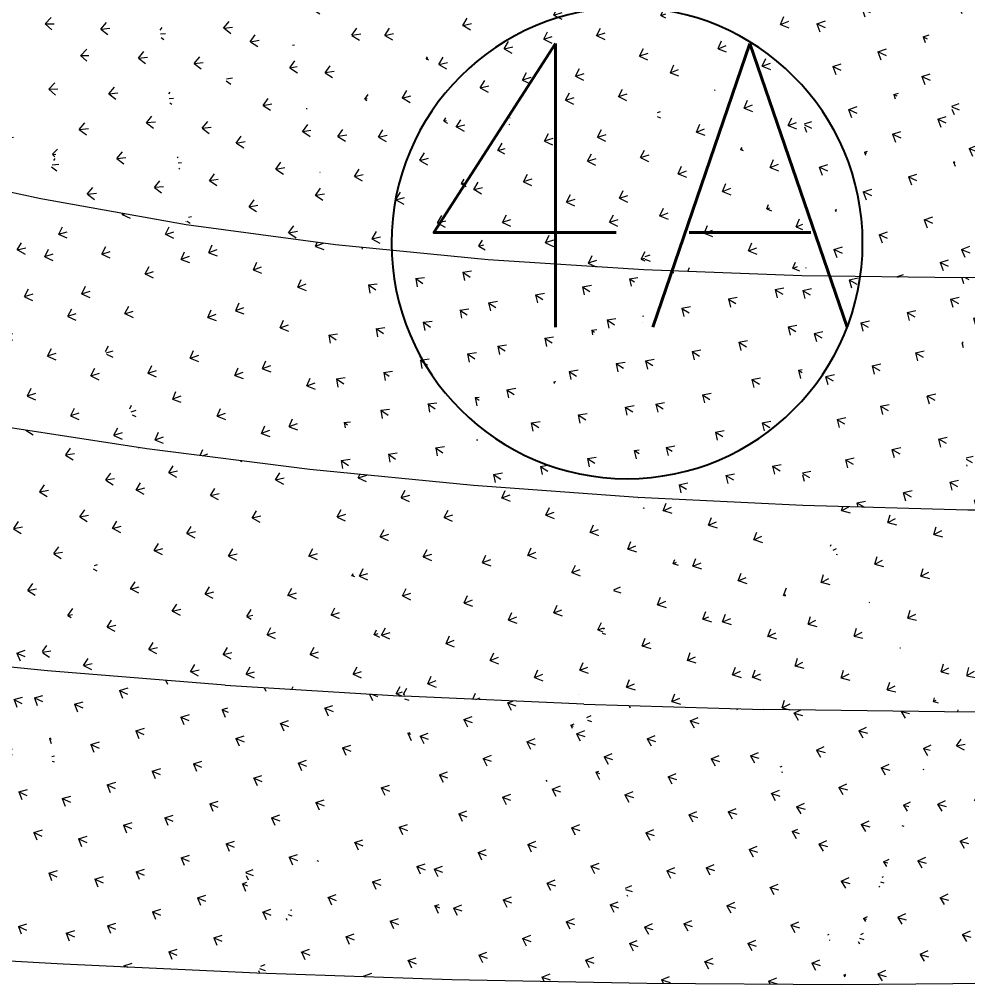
# Model space of a CAD drawing. Header units: millimetres. Extents: x 15878 to 679837, y -72324 to 391440.
# Drawn here: x 55089 to 60122, y -23688 to -18568 of the extents above; entities that cross this region are included whole.
import ezdxf

# ---------------------------------------------------------------- set-up
doc = ezdxf.new("R2010")
doc.units = ezdxf.units.MM
for name, color, linetype, lineweight in [('A-ANNO-NOTE', 131, 'Continuous', 25), ('A-FLOR', 192, 'Continuous', 5), ('A-FLOR-PATT', 8, 'Continuous', 5)]:
    doc.layers.add(name, color=color, linetype=linetype, lineweight=lineweight)
doc.styles.add('RomanS', font='romans__.ttf', dxfattribs={"height": 1504.746835})

# ---------------------------------------------------------------- blocks, each defined once
blk = doc.blocks.new('DLN_Generic Grid Head - Scale-1_500-2074307-1_F')
at = {"layer": 'A-ANNO-NOTE'}
for start, end in [(360, 180), (180, 360)]:
    blk.add_arc((0, 2.5), 2.5, start, end, dxfattribs=at)

msp = doc.modelspace()

# ---------------------------------------------------------------- hatches: boundary and pattern name
at = {"layer": 'A-FLOR-PATT'}
h = msp.add_hatch(dxfattribs=at)
h.set_pattern_fill('FP_549', color=256, style=0, pattern_type=2)
h.set_pattern_definition([(2.084, (-9545.88, 38426.1), (169.45507, 179.4879), [47.51, -310.832]), (318.577, (-9545.88, 38426.1), (169.45245, 179.4904), [47.173, -204.416]), (46.647, (-9545.88, 38426.1), (-188.6505, 166.4566), [46.283, -200.559])])
h.paths.add_polyline_path([(55203.8, -19520.5), (55089.2, -17692.9), (54445.1, -19357.5), (55089.2, -19495.9)], flags=0)
h = msp.add_hatch(dxfattribs=at)
h.set_pattern_fill('FP_586', color=256, style=0, pattern_type=2)
h.set_pattern_definition([(1.575, (-9625.84, 38001.2), (169.02693, 177.873), [47.38, -309.983]), (318.237, (-9625.84, 38001.2), (169.02776, 177.8721), [47.308, -205.002]), (46.461, (-9625.84, 38001.2), (-188.2014, 168.0497), [46.008, -199.367])])
h.paths.add_polyline_path([(55203.8, -19520.5), (55740.5, -17912.3), (55089.2, -17692.9), (55193.6, -19357.5)], flags=0)
h = msp.add_hatch(dxfattribs=at)
h.set_pattern_fill('FP_541', color=256, style=0, pattern_type=2)
h.set_pattern_definition([(5.744, (-12705.8, 34220.64), (156.86222, 189.33503), [47.469, -310.565]), (322.406, (-12705.8, 34220.64), (156.86445, 189.3333), [47.179, -204.441]), (50.358, (-12705.8, 34220.64), (-199.3717, 153.5037), [46.101, -199.772])])
h.paths.add_polyline_path([(55975.4, -19657.3), (55740.5, -17912.3), (55203.8, -19520.5), (55740.5, -19615.6)], flags=0)
h = msp.add_hatch(dxfattribs=at)
h.set_pattern_fill('FP_587', color=256, style=0, pattern_type=2)
h.set_pattern_definition([(5.268, (-12712.5, 33804.34), (156.55766, 187.7985), [47.342, -309.732]), (322.084, (-12712.5, 33804.34), (156.5567, 187.79906), [47.298, -204.959]), (50.184, (-12712.5, 33804.34), (-199.00806, 155.0136), [45.843, -198.653])])
h.paths.add_polyline_path([(55975.4, -19657.3), (56407.1, -18097.3), (55740.5, -17912.3), (55965.9, -19586.3)], flags=0)
h = msp.add_hatch(dxfattribs=at)
h.set_pattern_fill('FP_542', color=256, style=0, pattern_type=2)
h.set_pattern_definition([(9.789, (-15914.1, 29492.9), (142.25246, 199.30356), [47.417, -310.227]), (326.618, (-15914.1, 29492.9), (142.2525, 199.3041), [47.196, -204.516]), (54.482, (-15914.1, 29492.9), (-210.1831, 138.4987), [45.912, -198.951])])
h.paths.add_polyline_path([(56767.2, -19764.3), (56407.1, -18097.3), (55975.4, -19657.3), (56469.9, -19724.1)], flags=0)
h = msp.add_hatch(dxfattribs=at)
h.set_pattern_fill('FP_585', color=256, style=0, pattern_type=2)
h.set_pattern_definition([(9.418, (-15864.91, 29145.53), (142.09602, 198.08808), [47.314, -309.55]), (326.362, (-15864.91, 29145.53), (142.0984, 198.0862), [47.284, -204.899]), (54.346, (-15864.91, 29145.53), (-209.9564, 139.6948), [45.709, -198.074])])
h.paths.add_polyline_path([(56767.2, -19764.3), (57097, -18238.8), (56407.1, -18097.3), (56744.1, -19657.3)], flags=0)
h = msp.add_hatch(dxfattribs=at)
h.set_pattern_fill('FP_544', color=256, style=0, pattern_type=2)
h.set_pattern_definition([(13.799, (-18862.84, 24662.8), (127.05917, 208.2244), [47.355, -309.819]), (330.763, (-18862.84, 24662.8), (127.0584, 208.2252), [47.231, -204.666]), (58.609, (-18862.84, 24662.8), (-219.80824, 123.0304), [45.737, -198.193])])
h.paths.add_polyline_path([(57577.7, -19843.2), (57097, -18238.8), (56767.2, -19764.3), (57097, -19796.4)], flags=0)
h = msp.add_hatch(dxfattribs=at)
h.set_pattern_fill('FP_588', color=256, style=0, pattern_type=2)
h.set_pattern_definition([(13.526, (-18785.43, 24401.43), (126.99992, 207.32085), [47.274, -309.292]), (330.572, (-18785.43, 24401.43), (126.99847, 207.32186), [47.291, -204.929]), (58.509, (-18785.43, 24401.43), (-219.6761, 123.9255), [45.586, -197.541])])
h.paths.add_polyline_path([(57577.7, -19843.2), (57806.8, -18341.4), (57097, -18238.8), (57500.7, -19586.3)], flags=0)
h = msp.add_hatch(dxfattribs=at)
h.set_pattern_fill('FP_543', color=256, style=0, pattern_type=2)
h.set_pattern_definition([(17.67, (-21487.56, 19864.23), (111.78743, 215.88883), [47.283, -309.35]), (334.729, (-21487.56, 19864.23), (111.7908, 215.88716), [47.278, -204.871]), (62.624, (-21487.56, 19864.23), (-228.0183, 107.6422), [45.584, -197.53])])
h.paths.add_polyline_path([(58403.6, -19896.8), (57806.8, -18341.4), (57577.7, -19843.2), (57806.8, -19858.1)], flags=0)
h = msp.add_hatch(dxfattribs=at)
h.set_pattern_fill('FP_552', color=256, style=0, pattern_type=2)
h.set_pattern_definition([(17.472, (-21405.07, 19679.12), (111.7812, 215.22795), [47.221, -308.94]), (334.588, (-21405.07, 19679.12), (111.78286, 215.2275), [47.318, -205.046]), (62.554, (-21405.07, 19679.12), (-227.9466, 108.2956), [45.473, -197.052])])
h.paths.add_polyline_path([(58403.6, -19896.8), (58531.7, -18411.7), (57806.8, -18341.4), (58284.5, -19586.3)], flags=0)
h = msp.add_hatch(dxfattribs=at)
h.set_pattern_fill('FP_545', color=256, style=0, pattern_type=2)
h.set_pattern_definition([(21.383, (-23786.95, 15138.77), (96.6514, 222.3219), [47.204, -308.829]), (338.502, (-23786.95, 15138.77), (96.6493, 222.323), [47.332, -205.104]), (66.504, (-23786.95, 15138.77), (-234.8745, 92.5102), [45.454, -196.968])])
h.paths.add_polyline_path([(59241.5, -19927.7), (58531.7, -18411.7), (58403.6, -19896.8), (58531.7, -19901.5)], flags=0)
h = msp.add_hatch(dxfattribs=at)
h.set_pattern_fill('FP_550', color=256, style=0, pattern_type=2)
h.set_pattern_definition([(21.231, (-23712.4, 15000.86), (96.67252, 221.8128), [47.152, -308.491]), (338.39, (-23712.4, 15000.86), (96.6725, 221.8125), [47.36, -205.226]), (66.451, (-23712.4, 15000.86), (-234.8322, 93.0234), [45.368, -196.595])])
h.paths.add_polyline_path([(59241.5, -19927.7), (59266.6, -18456.1), (58531.7, -18411.7), (59227.1, -19896.8)], flags=0)
h = msp.add_hatch(dxfattribs=at)
h.set_pattern_fill('FP_553', color=256, style=0, pattern_type=2)
h.set_pattern_definition([(335.381, (23774, 46184.3), (239.6419, 78.85115), [47.221, -308.941]), (290.32, (23774, 46184.3), (239.6422, 78.8488), [45.431, -196.869]), (18.213, (23774, 46184.3), (-84.14365, 227.2214), [47.303, -204.978])])
h.paths.add_polyline_path([(59241.5, -19927.7), (60006.8, -18480.9), (59266.6, -18456.1), (59247.4, -19586.3)], flags=0)
h = msp.add_hatch(dxfattribs=at)
h.set_pattern_fill('FP_567', color=256, style=0, pattern_type=2)
h.set_pattern_definition([(335.513, (23757.11, 45821.44), (239.64302, 79.29423), [47.176, -308.65]), (290.364, (23757.1, 45821.44), (239.64435, 79.29185), [45.356, -196.543]), (18.308, (23757.1, 45821.44), (-84.17626, 226.7804), [47.329, -205.092])])
h.paths.add_polyline_path([(60088.3, -19938.6), (60006.8, -18480.9), (59241.5, -19927.7), (60006.8, -19937.6)], flags=0)
h = msp.add_hatch(dxfattribs=at)
h.set_pattern_fill('FP_561', color=256, style=0, pattern_type=2)
h.set_pattern_definition([(338.491, (20100.67, 44707.73), (234.7195, 91.41377), [47.281, -309.335]), (293.6, (20100.67, 44707.73), (234.7196, 91.4144), [45.458, -196.986]), (21.279, (20100.67, 44707.73), (-97.0617, 222.1667), [47.23, -204.663])])
h.paths.add_polyline_path([(60088.3, -19938.6), (60747.2, -18492.5), (60006.8, -18480.9), (60068.6, -19586.3)], flags=0)
h = msp.add_hatch(dxfattribs=at)
h.set_pattern_fill('FP_554', color=256, style=0, pattern_type=2)
h.set_pattern_definition([(338.638, (20109.05, 44304.05), (234.717, 91.8999), [47.235, -309.033]), (293.65, (20109.05, 44304.05), (234.71645, 91.9028), [45.375, -196.623]), (21.383, (20109.05, 44304.05), (-97.0783, 221.6722), [47.263, -204.804])])
h.paths.add_polyline_path([(60088.3, -19938.6), (60940.6, -19932.3), (60747.2, -18492.5), (60091.2, -19932.3)], flags=0)
h = msp.add_hatch(dxfattribs=at)
h.set_pattern_fill('FP_387', color=256, style=0, pattern_type=2)
h.set_pattern_definition([(13.58, (-17915.46, 22708.92), (121.95565, 203.2508), [46.9, -306.842]), (331.558, (-17915.46, 22708.92), (121.9543, 203.2515), [47.317, -205.04]), (59.035, (-17915.46, 22708.92), (-221.897, 120.1917), [44.444, -192.589])])
h.paths.add_polyline_path([(54904.9, -20713.2), (55203.8, -19520.5), (54445.1, -19357.5), (54852.2, -20558)], flags=0)
h = msp.add_hatch(dxfattribs=at)
h.set_pattern_fill('FP_379', color=256, style=0, pattern_type=2)
h.set_pattern_definition([(17.497, (-20450.36, 18327.91), (107.41586, 211.03524), [46.864, -306.605]), (335.482, (-20450.36, 18327.9), (107.41956, 211.03385), [47.337, -205.125]), (63.024, (-20450.36, 18327.9), (-229.69876, 104.7629), [44.4, -192.4])])
h.paths.add_polyline_path([(55765.3, -20846.5), (55203.8, -19520.5), (54904.9, -20713.2), (55740.5, -20842.7)], flags=0)
h = msp.add_hatch(dxfattribs=at)
h.set_pattern_fill('FP_383', color=256, style=0, pattern_type=2)
h.set_pattern_definition([(17.288, (-20314.89, 18146.25), (107.39058, 210.33403), [46.787, -306.102]), (335.325, (-20314.89, 18146.25), (107.38923, 210.3347), [47.367, -205.256]), (62.953, (-20314.89, 18146.25), (-229.5572, 105.4615), [44.281, -191.883])])
h.paths.add_polyline_path([(55765.3, -20846.5), (55975.4, -19657.3), (55203.8, -19520.5), (55231.7, -19586.3)], flags=0)
h = msp.add_hatch(dxfattribs=at)
h.set_pattern_fill('FP_378', color=256, style=0, pattern_type=2)
h.set_pattern_definition([(20.87, (-22437.8, 13951.7), (93.6548, 216.61208), [46.746, -305.833]), (338.895, (-22437.8, 13951.7), (93.65626, 216.61125), [47.389, -205.354]), (66.618, (-22437.8, 13951.7), (-235.7902, 91.00715), [44.248, -191.743])])
h.paths.add_polyline_path([(56630.4, -20955.4), (55975.4, -19657.3), (55765.3, -20846.5), (56469.9, -20935.2)], flags=0)
h = msp.add_hatch(dxfattribs=at)
h.set_pattern_fill('FP_384', color=256, style=0, pattern_type=2)
h.set_pattern_definition([(20.778, (-22366.27, 13873.1), (93.65958, 216.30244), [46.71, -305.601]), (338.824, (-22366.27, 13873.1), (93.6617, 216.3009), [47.401, -205.406]), (66.587, (-22366.27, 13873.1), (-235.7377, 91.3208), [44.195, -191.513])])
h.paths.add_polyline_path([(56630.4, -20955.4), (56767.2, -19764.3), (55975.4, -19657.3), (56575.5, -20846.5)], flags=0)
h = msp.add_hatch(dxfattribs=at)
h.set_pattern_fill('FP_380', color=256, style=0, pattern_type=2)
h.set_pattern_definition([(325.719, (37478.42, 44646.64), (250.5807, 33.78967), [46.696, -305.51]), (279.881, (37478.42, 44646.64), (250.5809, 33.7885), [44.188, -191.479]), (7.679, (37478.42, 44646.64), (-40.4391, 232.1715), [47.409, -205.439])])
h.paths.add_polyline_path([(56630.4, -20955.4), (57577.7, -19843.2), (56767.2, -19764.3), (56758.2, -19843.2)], flags=0)
h = msp.add_hatch(dxfattribs=at)
h.set_pattern_fill('FP_388', color=256, style=0, pattern_type=2)
h.set_pattern_definition([(325.709, (37214.73, 44421.8), (250.5792, 33.7546), [46.7, -305.534]), (279.878, (37214.73, 44421.8), (250.5788, 33.7564), [44.193, -191.503]), (7.672, (37214.73, 44421.8), (-40.4323, 232.20175), [47.408, -205.434])])
h.paths.add_polyline_path([(57499.5, -21040.8), (57577.7, -19843.2), (56630.4, -20955.4), (56767.2, -20968.8)], flags=0)
h = msp.add_hatch(dxfattribs=at)
h.set_pattern_fill('FP_394', color=256, style=0, pattern_type=2)
h.set_pattern_definition([(327.656, (35330.4, 44245.46), (249.2798, 42.25475), [46.703, -305.556]), (281.831, (35330.4, 44245.46), (249.2799, 42.2564), [44.198, -191.523]), (9.621, (35330.4, 44245.46), (-48.329, 230.7138), [47.407, -205.429])])
h.paths.add_polyline_path([(57499.5, -21040.8), (58403.6, -19896.8), (57577.7, -19843.2), (57574.2, -19896.8)], flags=0)
h = msp.add_hatch(dxfattribs=at)
h.set_pattern_fill('FP_401', color=256, style=0, pattern_type=2)
h.set_pattern_definition([(327.579, (34976.31, 44068.91), (249.26935, 41.9895), [46.734, -305.757]), (281.806, (34976.3, 44068.9), (249.2693, 41.9884), [44.243, -191.721]), (9.562, (34976.31, 44068.9), (-48.2808, 230.9729), [47.396, -205.385])])
h.paths.add_polyline_path([(58371.7, -21104.3), (58403.6, -19896.8), (57499.5, -21040.8), (57577.7, -21046.5)], flags=0)
h = msp.add_hatch(dxfattribs=at)
h.set_pattern_fill('FP_395', color=256, style=0, pattern_type=2)
h.set_pattern_definition([(329.297, (33388.66, 43864.13), (247.94114, 49.51963), [46.717, -305.646]), (283.488, (33388.66, 43864.13), (247.9411, 49.5211), [44.239, -191.7]), (11.295, (33388.66, 43864.13), (-55.0314, 229.4312), [47.407, -205.431])])
h.paths.add_polyline_path([(58371.7, -21104.3), (59241.5, -19927.7), (58403.6, -19896.8), (58402.8, -19927.7)], flags=0)
h = msp.add_hatch(dxfattribs=at)
h.set_pattern_fill('FP_389', color=256, style=0, pattern_type=2)
h.set_pattern_definition([(329.18, (32979.26, 43697.96), (247.9355, 49.1162), [46.764, -305.951]), (283.451, (32979.26, 43697.96), (247.9354, 49.1144), [44.308, -192.001]), (11.205, (32979.26, 43697.96), (-54.96866, 229.8264), [47.391, -205.362])])
h.paths.add_polyline_path([(59246.1, -21147.3), (59241.5, -19927.7), (58371.7, -21104.3), (59241.5, -21147)], flags=0)
h = msp.add_hatch(dxfattribs=at)
h.set_pattern_fill('FP_399', color=256, style=0, pattern_type=2)
h.set_pattern_definition([(330.689, (31640.47, 43461.08), (246.6274, 55.74307), [46.735, -305.762]), (284.899, (31640.47, 43461.08), (246.6263, 55.7457), [44.297, -191.953]), (12.737, (31640.47, 43461.08), (-60.7449, 228.3063), [47.409, -205.439])])
h.paths.add_polyline_path([(59246.1, -21147.3), (60088.3, -19938.6), (59241.5, -19927.7)], flags=0)
h = msp.add_hatch(dxfattribs=at)
h.set_pattern_fill('FP_390', color=256, style=0, pattern_type=2)
h.set_pattern_definition([(330.556, (31208.24, 43287.6), (246.62977, 55.28425), [46.788, -306.111]), (284.857, (31208.24, 43287.6), (246.6307, 55.2811), [44.376, -192.297]), (12.634, (31208.24, 43287.6), (-60.6864, 228.7605), [47.391, -205.359])])
h.paths.add_polyline_path([(60121.8, -21171.1), (60088.3, -19938.6), (59246.1, -21147.3), (60088.3, -21170.2)], flags=0)
h = msp.add_hatch(dxfattribs=at)
h.set_pattern_fill('FP_396', color=256, style=0, pattern_type=2)
h.set_pattern_definition([(331.89, (30059.2, 43011.29), (245.35538, 61.13855), [46.755, -305.895]), (286.122, (30059.2, 43011.29), (245.35516, 61.1416), [44.363, -192.238]), (13.993, (30059.2, 43011.29), (-65.7004, 227.29535), [47.411, -205.447])])
h.paths.add_polyline_path([(60121.8, -21171.1), (60940.6, -19932.3), (60088.3, -19938.6)], flags=0)
h = msp.add_hatch(dxfattribs=at)
h.set_pattern_fill('FP_392', color=256, style=0, pattern_type=2)
h.set_pattern_definition([(331.758, (29631.49, 42820.32), (245.36725, 60.68292), [46.808, -306.241]), (286.082, (29631.49, 42820.32), (245.3662, 60.6865), [44.441, -192.578]), (13.892, (29631.49, 42820.32), (-65.657, 227.74374), [47.392, -205.367])])
h.paths.add_polyline_path([(60997.9, -21177.2), (60936.4, -19938.6), (60121.8, -21171.1), (60940.6, -21176.8)], flags=0)
h = msp.add_hatch(dxfattribs=at)
h.set_pattern_fill('FP_212', color=256, style=0, pattern_type=2)
h.set_pattern_definition([(337.186, (21292.6, 47218.37), (236.34983, 83.09627), [47.31, -309.522]), (292.685, (21292.6, 47218.37), (236.3492, 83.09805), [45.004, -195.019]), (19.371, (21292.6, 47218.37), (-92.5673, 221.4554), [46.975, -203.557])])
h.paths.add_polyline_path([(55238, -22023.3), (54904.9, -20713.2), (54299.5, -21929.1), (55203.8, -22019.9)], flags=0)
h = msp.add_hatch(dxfattribs=at)
h.set_pattern_fill('FP_220', color=256, style=0, pattern_type=2)
h.set_pattern_definition([(10.078, (-15993.92, 26181.9), (137.895, 195.18773), [47.227, -308.98]), (328.024, (-15993.92, 26181.9), (137.8968, 195.18646), [47.04, -203.841]), (54.76, (-15993.92, 26181.9), (-212.81634, 132.8554), [44.809, -194.174])])
h.paths.add_polyline_path([(55238, -22023.3), (55765.3, -20846.5), (54904.9, -20713.2), (55214, -21929.1)], flags=0)
h = msp.add_hatch(dxfattribs=at)
h.set_pattern_fill('FP_218', color=256, style=0, pattern_type=2)
h.set_pattern_definition([(13.818, (-18274.82, 21969.58), (124.83595, 203.187), [47.228, -308.988]), (331.887, (-18274.82, 21969.58), (124.8335, 203.1881), [46.995, -203.647]), (58.434, (-18274.82, 21969.58), (-221.071, 118.10785), [44.714, -193.759])])
h.paths.add_polyline_path([(56182.2, -22099.1), (55765.3, -20846.5), (55238, -22023.3), (55975.4, -22082.5)], flags=0)
h = msp.add_hatch(dxfattribs=at)
h.set_pattern_fill('FP_219', color=256, style=0, pattern_type=2)
h.set_pattern_definition([(13.416, (-18106.7, 21436.79), (124.74238, 201.84376), [47.114, -308.243]), (331.611, (-18106.7, 21436.8), (124.7434, 201.84386), [47.084, -204.032]), (58.283, (-18106.7, 21436.8), (-220.9168, 119.39534), [44.49, -192.79])])
h.paths.add_polyline_path([(56182.2, -22099.1), (56630.4, -20955.4), (55765.3, -20846.5), (56157, -22023.3)], flags=0)
h = msp.add_hatch(dxfattribs=at)
h.set_pattern_fill('FP_213', color=256, style=0, pattern_type=2)
h.set_pattern_definition([(17.165, (-20273.58, 17061.21), (110.9539, 209.0715), [47.09, -308.085]), (335.467, (-20273.58, 17061.2), (110.95197, 209.0724), [47.075, -203.993]), (62.045, (-20273.58, 17061.2), (-228.40125, 104.2509), [44.379, -192.31])])
h.paths.add_polyline_path([(57131.3, -22157.7), (56630.4, -20955.4), (56182.2, -22099.1), (56630.4, -22126.8)], flags=0)
h = msp.add_hatch(dxfattribs=at)
h.set_pattern_fill('FP_222', color=256, style=0, pattern_type=2)
h.set_pattern_definition([(16.809, (-20069.37, 16605.53), (110.92737, 207.87277), [46.981, -307.369]), (335.216, (-20069.37, 16605.53), (110.92877, 207.87195), [47.145, -204.295]), (61.914, (-20069.37, 16605.53), (-228.28115, 105.40184), [44.178, -191.44])])
h.paths.add_polyline_path([(57131.3, -22157.7), (57499.5, -21040.8), (56630.4, -20955.4), (57106.9, -22099.1)], flags=0)
h = msp.add_hatch(dxfattribs=at)
h.set_pattern_fill('FP_214', color=256, style=0, pattern_type=2)
h.set_pattern_definition([(20.493, (-22065.81, 12163), (96.75135, 214.15903), [46.929, -307.03]), (338.977, (-22065.81, 12163), (96.75215, 214.15905), [47.166, -204.385]), (65.688, (-22065.81, 12163), (-234.8071, 90.24005), [44.062, -190.937])])
h.paths.add_polyline_path([(58084.2, -22200.2), (57499.5, -21040.8), (57131.3, -22157.7), (57499.5, -22174.1)], flags=0)
h = msp.add_hatch(dxfattribs=at)
h.set_pattern_fill('FP_223', color=256, style=0, pattern_type=2)
h.set_pattern_definition([(20.193, (-21850.15, 11797.53), (96.78166, 213.1475), [46.829, -306.38]), (338.761, (-21850.15, 11797.53), (96.7813, 213.1476), [47.217, -204.605]), (65.579, (-21850.15, 11797.53), (-234.7174, 91.2259), [43.892, -190.198])])
h.paths.add_polyline_path([(58084.2, -22200.2), (58371.7, -21104.3), (57499.5, -21040.8), (58062.8, -22157.7)], flags=0)
h = msp.add_hatch(dxfattribs=at)
h.set_pattern_fill('FP_216', color=256, style=0, pattern_type=2)
h.set_pattern_definition([(23.751, (-23638.36, 7379.6), (82.55868, 218.41318), [46.75, -305.862]), (342.357, (-23638.36, 7379.6), (82.55616, 218.4139), [47.259, -204.787]), (69.294, (-23638.36, 7379.6), (-240.1891, 76.3928), [43.78, -189.715])])
h.paths.add_polyline_path([(59040.1, -22227.8), (58371.7, -21104.3), (58084.2, -22200.2), (58371.7, -22208.5)], flags=0)
h = msp.add_hatch(dxfattribs=at)
h.set_pattern_fill('FP_221', color=256, style=0, pattern_type=2)
h.set_pattern_definition([(23.519, (-23438.03, 7111.73), (82.6178, 217.6288), [46.668, -305.322]), (342.186, (-23438.03, 7111.73), (82.6151, 217.63007), [47.292, -204.934]), (69.212, (-23438.03, 7111.73), (-240.1315, 77.16586), [43.647, -189.136])])
h.paths.add_polyline_path([(59040.1, -22227.8), (59246.1, -21147.3), (58371.7, -21104.3), (59023.7, -22200.2)], flags=0)
h = msp.add_hatch(dxfattribs=at)
h.set_pattern_fill('FP_215', color=256, style=0, pattern_type=2)
h.set_pattern_definition([(26.898, (-24999.25, 2802.42), (68.67712, 221.8657), [46.564, -304.644]), (345.558, (-24999.25, 2802.42), (68.67646, 221.86593), [47.346, -205.168]), (72.8, (-24999.25, 2802.42), (-244.5345, 62.97935), [43.547, -188.704])])
h.paths.add_polyline_path([(59997.9, -22241.6), (59246.1, -21147.3), (59040.1, -22227.8), (59852.6, -22239.5)], flags=0)
h = msp.add_hatch(dxfattribs=at)
h.set_pattern_fill('FP_224', color=256, style=0, pattern_type=2)
h.set_pattern_definition([(26.742, (-24840.26, 2633.72), (68.7395, 221.339), [46.505, -304.256]), (345.44, (-24840.26, 2633.72), (68.7407, 221.3383), [47.366, -205.251]), (72.747, (-24840.26, 2633.72), (-244.50415, 63.5064), [43.456, -188.311])])
h.paths.add_polyline_path([(59997.9, -22241.6), (60121.8, -21171.1), (59246.1, -21147.3), (59988.4, -22227.8)], flags=0)
h = msp.add_hatch(dxfattribs=at)
h.set_pattern_fill('FP_217', color=256, style=0, pattern_type=2)
h.set_pattern_definition([(29.897, (-26172.58, -1498.52), (55.3783, 224.59425), [46.38, -303.441]), (348.545, (-26172.58, -1498.52), (55.38093, 224.5931), [47.424, -205.503]), (76.149, (-26172.58, -1498.52), (-247.8898, 50.2278), [43.373, -187.948])])
h.paths.add_polyline_path([(60956.6, -22242.8), (60121.8, -21171.1), (59997.9, -22241.6), (60940.6, -22242.7)], flags=0)
h = msp.add_hatch(dxfattribs=at)
h.set_pattern_fill('FP_60', color=256, style=0, pattern_type=2)
h.set_pattern_definition([(334.761, (28033.53, 41597.92), (241.0086, 66.08476), [46.96, -307.233]), (290.082, (28033.53, 41597.92), (241.0086, 66.0878), [43.343, -187.821]), (15.334, (28033.53, 41597.92), (-79.3724, 217.1103), [46.857, -203.048])])
h.paths.add_polyline_path([(54301.6, -23519), (55238, -22023.3), (54299.5, -21929.1), (54301.5, -23445.6)], flags=0)
h = msp.add_hatch(dxfattribs=at)
h.set_pattern_fill('FP_52', color=256, style=0, pattern_type=2)
h.set_pattern_definition([(335.262, (28425.83, 40926.5), (241.1417, 67.664), [46.806, -306.224]), (290.256, (28425.83, 40926.5), (241.1422, 67.6638), [43.049, -186.546]), (15.674, (28425.83, 40926.5), (-79.4901, 215.3963), [46.96, -203.495])])
h.paths.add_polyline_path([(55322.2, -23579.7), (55238, -22023.3), (54301.6, -23519), (55238, -23574.7)], flags=0)
h = msp.add_hatch(dxfattribs=at)
h.set_pattern_fill('FP_64', color=256, style=0, pattern_type=2)
h.set_pattern_definition([(336.609, (26412.14, 40009.72), (238.60286, 72.96092), [46.975, -307.333]), (292.064, (26412.14, 40009.72), (238.6025, 72.9593), [43.219, -187.284]), (17.003, (26412.14, 40009.72), (-86.5886, 213.62215), [46.783, -202.726])])
h.paths.add_polyline_path([(55322.2, -23579.7), (56182.2, -22099.1), (55238, -22023.3), (55318.9, -23519)], flags=0)
h = msp.add_hatch(dxfattribs=at)
h.set_pattern_fill('FP_53', color=256, style=0, pattern_type=2)
h.set_pattern_definition([(337.033, (26702.58, 39382.77), (238.7067, 74.2883), [46.848, -306.501]), (292.212, (26702.58, 39382.77), (238.7054, 74.291), [42.97, -186.202]), (17.287, (26702.58, 39382.77), (-86.633, 212.1652), [46.875, -203.124])])
h.paths.add_polyline_path([(56350.5, -23627.3), (56182.2, -22099.1), (55322.2, -23579.7), (56182.2, -23619.5)], flags=0)
h = msp.add_hatch(dxfattribs=at)
h.set_pattern_fill('FP_62', color=256, style=0, pattern_type=2)
h.set_pattern_definition([(338.583, (24524.87, 38448.43), (235.6924, 80.3807), [47.011, -307.567]), (294.22, (24524.87, 38448.43), (235.69265, 80.3813), [43.146, -186.965]), (18.831, (24524.87, 38448.43), (-94.39884, 209.8568), [46.692, -202.331])])
h.paths.add_polyline_path([(56350.5, -23627.3), (57131.3, -22157.7), (56182.2, -22099.1), (56345.3, -23579.7)], flags=0)
h = msp.add_hatch(dxfattribs=at)
h.set_pattern_fill('FP_55', color=256, style=0, pattern_type=2)
h.set_pattern_definition([(338.944, (24732.09, 37847.26), (235.77613, 81.50543), [46.906, -306.884]), (294.345, (24732.09, 37847.26), (235.77665, 81.5046), [42.933, -186.043]), (19.069, (24732.09, 37847.26), (-94.3888, 208.6162), [46.775, -202.692])])
h.paths.add_polyline_path([(57383.8, -23661.4), (57131.3, -22157.7), (56350.5, -23627.3), (57131.3, -23653.1)], flags=0)
h = msp.add_hatch(dxfattribs=at)
h.set_pattern_fill('FP_63', color=256, style=0, pattern_type=2)
h.set_pattern_definition([(340.629, (22446.21, 36879.46), (232.31663, 88.08797), [47.061, -307.898]), (296.485, (22446.21, 36879.46), (232.3157, 88.0914), [43.117, -186.839]), (20.766, (22446.21, 36879.46), (-102.5518, 205.822), [46.586, -201.871])])
h.paths.add_polyline_path([(57383.8, -23661.4), (58084.2, -22200.2), (57131.3, -22157.7), (57378.1, -23627.3)], flags=0)
h = msp.add_hatch(dxfattribs=at)
h.set_pattern_fill('FP_56', color=256, style=0, pattern_type=2)
h.set_pattern_definition([(340.944, (22593.76, 36287.49), (232.38788, 89.06495), [46.975, -307.329]), (296.594, (22593.76, 36287.5), (232.388, 89.0651), [42.931, -186.036]), (20.97, (22593.76, 36287.5), (-102.5009, 204.7426), [46.663, -202.207])])
h.paths.add_polyline_path([(58419.3, -23681.8), (58084.2, -22200.2), (57383.8, -23661.4), (58371.7, -23680.9)], flags=0)
h = msp.add_hatch(dxfattribs=at)
h.set_pattern_fill('FP_61', color=256, style=0, pattern_type=2)
h.set_pattern_definition([(342.695, (20263.92, 35271.76), (228.5449, 95.83126), [47.121, -308.286]), (298.794, (20263.92, 35271.76), (228.54424, 95.832), [43.122, -186.864]), (22.749, (20263.92, 35271.76), (-110.7748, 201.55), [46.467, -201.356])])
h.paths.add_polyline_path([(58419.3, -23681.8), (59040.1, -22227.8), (58084.2, -22200.2), (58414.7, -23661.4)], flags=0)
h = msp.add_hatch(dxfattribs=at)
h.set_pattern_fill('FP_54', color=256, style=0, pattern_type=2)
h.set_pattern_definition([(342.983, (20378.23, 34676.82), (228.61014, 96.72167), [47.045, -307.793]), (298.894, (20378.23, 34676.82), (228.61005, 96.7205), [42.954, -186.132]), (22.932, (20378.23, 34676.82), (-110.69145, 200.5687), [46.543, -201.686])])
h.paths.add_polyline_path([(59454.3, -23688), (59040.1, -22227.8), (58419.3, -23681.8), (59246.1, -23686.8)], flags=0)
h = msp.add_hatch(dxfattribs=at)
h.set_pattern_fill('FP_58', color=256, style=0, pattern_type=2)
h.set_pattern_definition([(344.727, (18076.08, 33602.73), (224.4915, 103.352), [47.183, -308.69]), (301.082, (18076.08, 33602.73), (224.49235, 103.3505), [43.151, -186.986]), (24.72, (18076.08, 33602.73), (-118.8112, 197.0965), [46.339, -200.801])])
h.paths.add_polyline_path([(59454.3, -23688), (59997.9, -22241.6), (59040.1, -22227.8), (59452.5, -23681.8)], flags=0)
h = msp.add_hatch(dxfattribs=at)
h.set_pattern_fill('FP_57', color=256, style=0, pattern_type=2)
h.set_pattern_definition([(345.007, (18184.77, 32998.28), (224.5591, 104.21507), [47.113, -308.236]), (301.18, (18184.77, 32998.28), (224.5585, 104.217), [42.986, -186.275]), (24.896, (18184.77, 32998.28), (-118.6955, 196.1423), [46.418, -201.145])])
h.paths.add_polyline_path([(59454.3, -23688), (60486, -23679.8), (59997.5, -22242.8), (59852.6, -22628.3)], flags=0)
h = msp.add_hatch(dxfattribs=at)
h.set_pattern_fill('FP_101', color=256, style=0, pattern_type=2)
h.set_pattern_definition([(11.926, (-12556.06, 12942.62), (132.31623, 189.41743), [47.31, -309.523]), (331.919, (-12556.06, 12942.62), (132.31385, 189.41917), [46.077, -199.667]), (55.064, (-12556.06, 12942.62), (-216.8145, 115.6796), [43.323, -187.733])])
h.paths.add_polyline_path([(60486, -23679.8), (60956.6, -22242.8), (59997.9, -22241.6)], flags=0)

# ---------------------------------------------------------------- linework, layer by layer
at = {"layer": 'A-FLOR'}
for p, q in [((55203.8, -19520.5), (54445.1, -19357.5)), ((55975.4, -19657.3), (55203.8, -19520.5)), ((55975.4, -19657.3), (55975.4, -19657.3)), ((56767.2, -19764.3), (55975.4, -19657.3)), ((57577.7, -19843.2), (56767.2, -19764.3)), ((57577.7, -19843.2), (57577.7, -19843.2)), ((58403.6, -19896.8), (57577.7, -19843.2)), ((59241.5, -19927.7), (58403.6, -19896.8)), ((60088.3, -19938.6), (59241.5, -19927.7)), ((60940.6, -19932.3), (60088.3, -19938.6)), ((55765.3, -20846.5), (54904.9, -20713.2)), ((55765.3, -20846.5), (55765.3, -20846.5)), ((56630.4, -20955.4), (55765.3, -20846.5)), ((57499.5, -21040.8), (56630.4, -20955.4)), ((57499.5, -21040.8), (57499.5, -21040.8)), ((58371.7, -21104.3), (57499.5, -21040.8)), ((59246.1, -21147.3), (58371.7, -21104.3)), ((59246.1, -21147.3), (59246.1, -21147.3)), ((60121.8, -21171.1), (59246.1, -21147.3)), ((60997.9, -21177.2), (60121.8, -21171.1)), ((55238, -22023.3), (54299.5, -21929.1)), ((55238, -22023.3), (55238, -22023.3)), ((56182.2, -22099.1), (55238, -22023.3)), ((56182.2, -22099.1), (57131.3, -22157.7)), ((58084.2, -22200.2), (57131.3, -22157.7)), ((58084.2, -22200.2), (59040.1, -22227.8)), ((59997.9, -22241.6), (59040.1, -22227.8)), ((60956.6, -22242.8), (59997.9, -22241.6)), ((55322.2, -23579.7), (54301.6, -23519)), ((56350.5, -23627.3), (55322.2, -23579.7)), ((57383.8, -23661.4), (56350.5, -23627.3)), ((58419.3, -23681.8), (57383.8, -23661.4)), ((59454.3, -23688), (58419.3, -23681.8)), ((60486, -23679.8), (59454.3, -23688))]:
    msp.add_line(p, q, dxfattribs=at)

# ---------------------------------------------------------------- block references
at = {"layer": 'A-ANNO-NOTE', "xscale": 500, "yscale": 500, "zscale": 500}
msp.add_blockref('DLN_Generic Grid Head - Scale-1_500-2074307-1_F', (58314.3, -21004.3), dxfattribs=at)

# ---------------------------------------------------------------- texts
at = {"layer": 'A-ANNO-NOTE', "lineweight": 5, "insert": (58321.3, -18695.9), "char_height": 1504.75, "width": 3258, "attachment_point": 2, "line_spacing_factor": 0.964689, "style": 'RomanS'}
msp.add_mtext('4A', dxfattribs=at)

doc.saveas('drawing.dxf')
